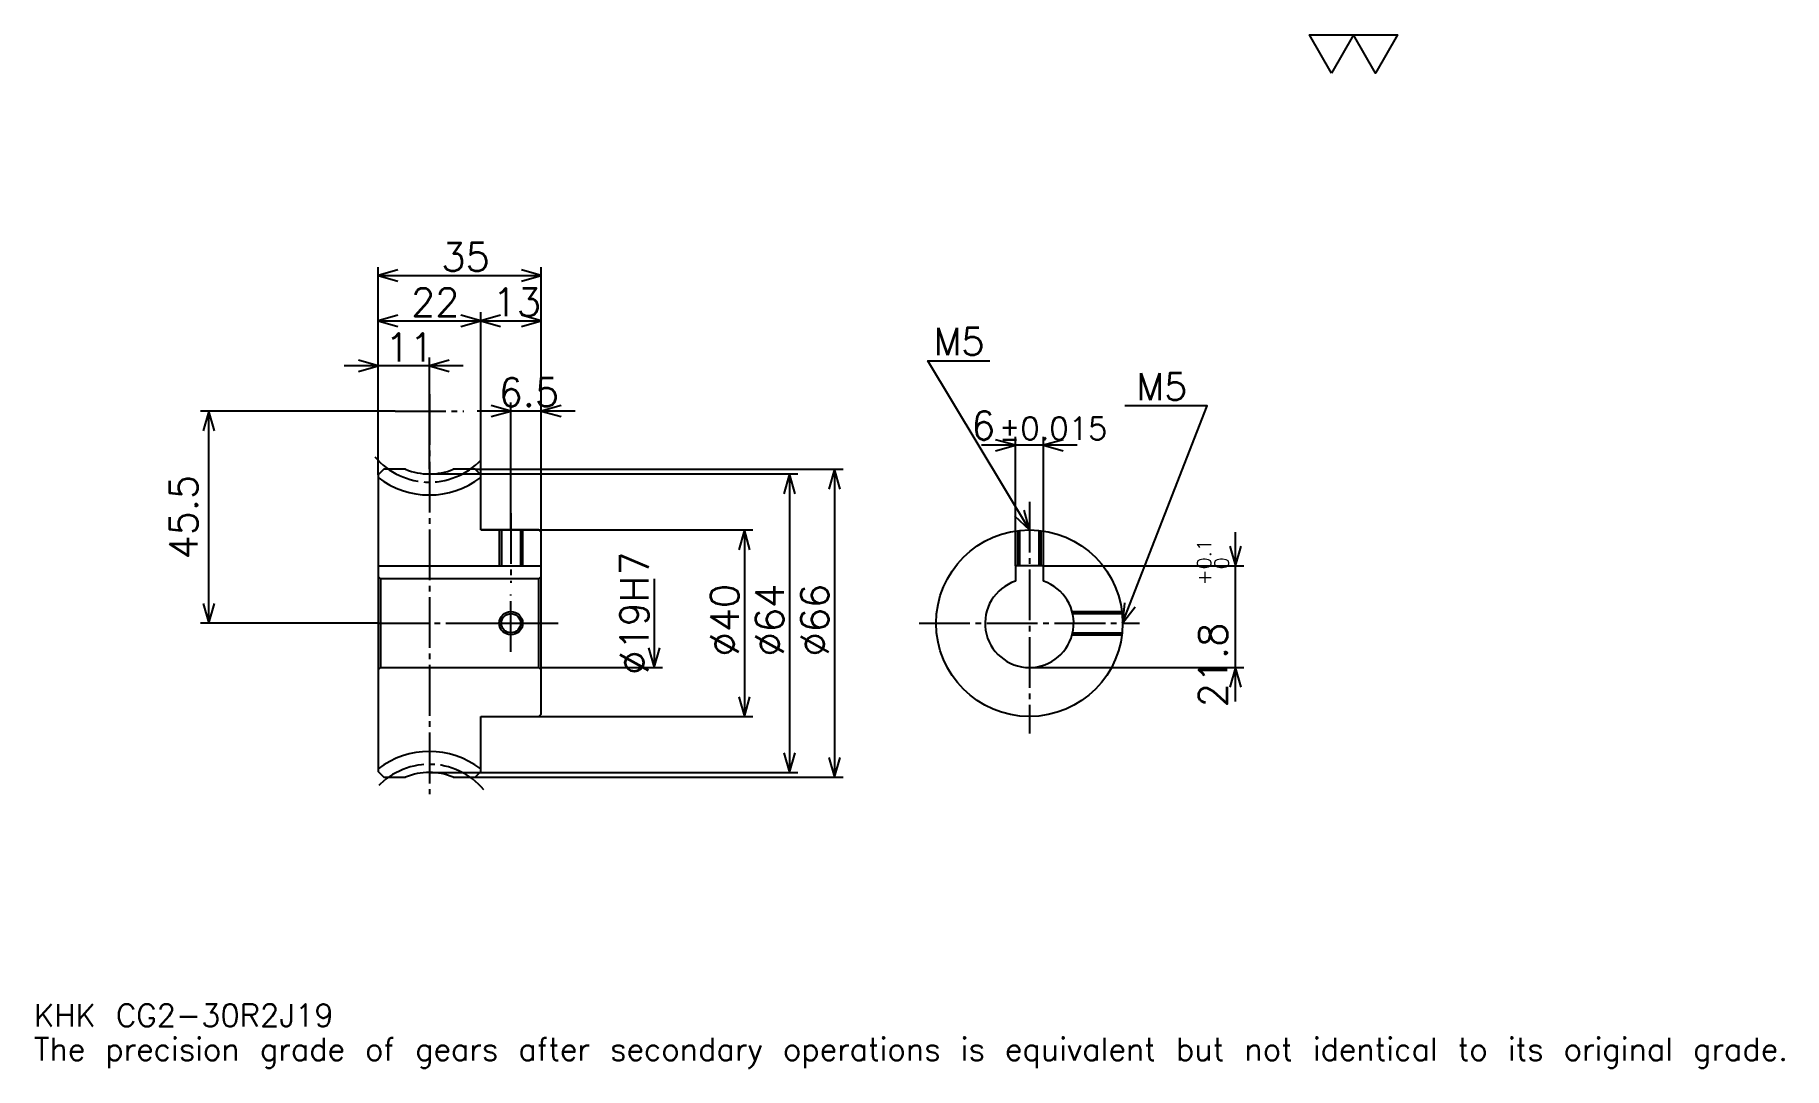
# Model space of a CAD drawing. Extents: x 12 to 387, y 4 to 226.
import ezdxf

# ---------------------------------------------------------------- set-up
doc = ezdxf.new("R2010")
doc.units = 0
doc.linetypes.add('DASHDOT', pattern=[14.516128, 10.887097, -1.209677, 1.209677, -1.209677])
doc.layers.get('0').update_dxf_attribs({"linetype": 'CONTINUOUS'})
doc.layers.add('DASHDOT', color=6, linetype='DASHDOT')
doc.styles.add('KANJI', font='TXT', dxfattribs={"bigfont": 'BIGFONT'})

msp = doc.modelspace()

# ---------------------------------------------------------------- linework, layer by layer
at = {"color": 5}
for p, q in [((85.8871, 132.798386), (85.8871, 176.145157)), ((85.8871, 174.330643), (120.8871, 174.330643)), ((120.8871, 132.798386), (120.8871, 176.145157)), ((107.8871, 132.798386), (107.8871, 166.467743)), ((85.8871, 164.653229), (107.8871, 164.653229)), ((107.8871, 164.653229), (120.8871, 164.653229)), ((104.145164, 154.9758), (78.629036, 154.9758)), ((96.8871, 132.798386), (96.8871, 156.790329)), ((114.3871, 132.798386), (114.3871, 147.1129)), ((89.516136, 145.298386), (47.782265, 145.298386)), ((49.596779, 99.798386), (49.596779, 145.298386)), ((128.145172, 145.298386), (107.129036, 145.298386)), ((222.564514, 112.098389), (222.564514, 139.758057)), ((228.564514, 112.098389), (228.564514, 139.758057)), ((235.822586, 137.943542), (215.306442, 137.943542)), ((85.8871, 131.588715), (85.8871, 132.798386)), ((96.8871, 131.798386), (120.8871, 131.798386)), ((106.677422, 132.798386), (120.8871, 132.798386)), ((107.8871, 131.588715), (107.8871, 132.798386)), ((114.3871, 119.798386), (114.3871, 132.798386)), ((114.3871, 119.798386), (114.3871, 132.798386)), ((120.8871, 132.798386), (185.604843, 132.798386)), ((120.8871, 119.298386), (120.8871, 132.798386)), ((120.8871, 131.798386), (175.927429, 131.798386)), ((174.112915, 131.798386), (174.112915, 67.798386)), ((183.790329, 132.798386), (183.790329, 66.798386)), ((107.8871, 119.798386), (120.8871, 119.798386)), ((120.8871, 119.798386), (166.25, 119.798386)), ((164.435486, 119.798386), (164.435486, 79.798386)), ((269.758057, 83.040321), (269.758057, 119.356453)), ((145.080658, 109.298386), (145.080658, 90.298386)), ((228.564514, 112.098389), (271.572571, 112.098389)), ((85.8871, 99.798386), (47.782261, 99.798386)), ((120.8871, 90.298386), (146.895172, 90.298386)), ((225.564514, 90.298386), (271.572571, 90.298386)), ((107.8871, 79.798386), (120.8871, 79.798386)), ((120.8871, 79.798386), (166.25, 79.798386)), ((96.8871, 67.798386), (120.8871, 67.798386)), ((120.8871, 67.798386), (175.927429, 67.798386)), ((106.677422, 66.798386), (120.8871, 66.798386)), ((120.8871, 66.798386), (185.604843, 66.798386))]:
    msp.add_line(p, q, dxfattribs=at)
at = {"color": 4}
for p, q in [((85.8871, 112.098389), (120.8871, 112.098389)), ((120.8871, 109.798386), (120.3871, 109.298386)), ((85.8871, 89.798386), (86.3871, 90.298386)), ((120.8871, 89.798386), (120.3871, 90.298386))]:
    msp.add_line(p, q, dxfattribs=at)
at = {"color": 7}
msp.add_lwpolyline([(290.322571, 217.741928), (285.604828, 225.919342), (304.4758, 225.919342), (299.758057, 217.741928), (295.040314, 225.919342), (290.322571, 217.741928)], dxfattribs=at)
at = {"color": 5}
for points in [[(90.120972, 175.540314), (85.8871, 174.330643), (90.120972, 173.120972)], [(116.653229, 173.120972), (120.8871, 174.330643), (116.653229, 175.540314)], [(90.120972, 165.862915), (85.8871, 164.653229), (90.120972, 163.443542)], [(103.653229, 163.443542), (107.8871, 164.653229), (103.653229, 165.862915)], [(112.120972, 165.862915), (107.8871, 164.653229), (112.120972, 163.443542)], [(116.653229, 163.443542), (120.8871, 164.653229), (116.653229, 165.862915)], [(81.653229, 153.766129), (85.8871, 154.9758), (81.653229, 156.185486)], [(101.120972, 156.185486), (96.8871, 154.9758), (101.120972, 153.766129)], [(225.564514, 119.798386), (203.790329, 156.088715), (217.096771, 156.088715)], [(110.153229, 144.088715), (114.3871, 145.298386), (110.153229, 146.508057)], [(125.120972, 146.508057), (120.8871, 145.298386), (125.120972, 144.088715)], [(245.564514, 99.798386), (263.709686, 146.411285), (246.048401, 146.411285)], [(50.806458, 141.064514), (49.596779, 145.298386), (48.3871, 141.064514)], [(218.330643, 136.733871), (222.564514, 137.943542), (218.330643, 139.153229)], [(232.798386, 139.153229), (228.564514, 137.943542), (232.798386, 136.733871)], [(175.322586, 127.564514), (174.112915, 131.798386), (172.903229, 127.564514)], [(185, 128.564514), (183.790329, 132.798386), (182.580658, 128.564514)], [(222.348923, 122.806526), (225.564514, 119.798386), (224.423492, 124.05127)], [(165.645172, 115.564514), (164.435486, 119.798386), (163.2258, 115.564514)], [(268.548401, 116.33226), (269.758057, 112.098389), (270.967743, 116.33226)], [(48.3871, 104.032257), (49.596779, 99.798386), (50.806458, 104.032257)], [(245.973099, 104.182678), (245.564514, 99.798386), (248.227661, 103.305038)], [(143.870972, 94.532257), (145.080658, 90.298386), (146.290329, 94.532257)], [(270.967743, 86.064514), (269.758057, 90.298386), (268.548401, 86.064514)], [(163.2258, 84.032257), (164.435486, 79.798386), (165.645172, 84.032257)], [(172.903229, 72.032257), (174.112915, 67.798386), (175.322586, 72.032257)], [(182.580658, 71.032257), (183.790329, 66.798386), (185, 71.032257)]]:
    msp.add_lwpolyline(points, dxfattribs=at)
at = {"color": 4}
for points in [[(91.788078, 132.798386), (87.096779, 132.798386), (85.8871, 131.588715), (85.8871, 89.798386)], [(107.8871, 119.798386), (107.8871, 131.588715), (106.677422, 132.798386), (101.986122, 132.798386)], [(107.8871, 79.798386), (120.3871, 79.798386), (120.8871, 80.298386), (120.8871, 119.298386), (120.3871, 119.798386), (107.8871, 119.798386)], [(111.8871, 119.798386), (111.8871, 112.098389)], [(112.322098, 119.798386), (112.322098, 112.098389)], [(116.452103, 119.798386), (116.452103, 112.098389)], [(116.8871, 119.798386), (116.8871, 112.098389)], [(223.064514, 112.098389), (223.064514, 119.641518)], [(223.499512, 112.098389), (223.499512, 119.691498)], [(227.629517, 112.098389), (227.629517, 119.691498)], [(228.064514, 112.098389), (228.064514, 119.641518)], [(85.8871, 109.798386), (86.3871, 109.298386), (86.3871, 90.298386), (120.3871, 90.298386), (120.3871, 109.298386), (86.3871, 109.298386)], [(228.564514, 108.812263), (228.564514, 112.098389), (222.564514, 112.098389), (222.564514, 108.812263)], [(234.72966, 102.298386), (245.407654, 102.298386)], [(234.837372, 101.863388), (245.457626, 101.863388)], [(234.837372, 97.733383), (245.457626, 97.733383)], [(234.72966, 97.298386), (245.407654, 97.298386)], [(85.8871, 89.798386), (85.8871, 68.008064), (87.096779, 66.798386), (91.788078, 66.798386)], [(101.986122, 66.798386), (106.677422, 66.798386), (107.8871, 68.008064), (107.8871, 79.798386)]]:
    msp.add_lwpolyline(points, dxfattribs=at)
for centre, radius in [((225.564514, 99.798386), 20), ((114.3871, 99.798386), 2.065)]:
    msp.add_circle(centre, radius, dxfattribs=at)
at = {"color": 7}
msp.add_circle((114.3871, 99.798386), 2.5, dxfattribs=at)
at = {"color": 4}
for centre, radius, start, end in [((96.8871, 145.298386), 13.5, 247.80839416, 292.19160779), ((96.8871, 145.298386), 18, 232.33011338, 307.66988662), ((225.564514, 99.798386), 9.5, 108.40848033, 71.59151967), ((96.8871, 54.298386), 18, 52.33011338, 127.66988662), ((96.8871, 54.298386), 13.5, 67.80839221, 112.19160584)]:
    msp.add_arc(centre, radius, start, end, dxfattribs=at)
at = {"layer": 'DASHDOT', "color": 7}
for p, q in [((96.8871, 148.927414), (96.8871, 63.169353)), ((89.516136, 145.298386), (104.258072, 145.298386)), ((225.564514, 125.846771), (225.564514, 76.169357)), ((85.8871, 99.798386), (124.516129, 99.798386)), ((201.935486, 99.798386), (249.193558, 99.798386))]:
    msp.add_line(p, q, dxfattribs=at)
for points in [[(114.3871, 123.427414), (114.3871, 108.469353)], [(114.3871, 93.669357), (114.3871, 105.927414)], [(108.258072, 99.798386), (120.516129, 99.798386)]]:
    msp.add_lwpolyline(points, dxfattribs=at)
for centre, start, end in [((96.8871, 145.298386), 220.00000049, 319.99999751), ((96.8871, 54.298386), 40.00000249, 139.99999951)]:
    msp.add_arc(centre, 15.245, start, end, dxfattribs=at)

# ---------------------------------------------------------------- texts
at = {"color": 7, "style": 'KANJI'}
for s, height, p in [('35', 6.048387, (99.45565, 175.298386)), ('22', 6.048387, (92.95565, 165.620972)), ('13', 6.048387, (110.45565, 165.620972)), ('11', 6.048387, (87.45565, 155.943542)), ('M5', 5.806452, (205, 157.298386)), ('6.5', 6.048387, (111.739922, 146.266129)), ('M5', 5.806452, (248.467758, 147.620972)), ('6', 6.048387, (213.079437, 139.153229)), ('%%p0.015', 4.83871, (219.066605, 139.153229)), ('KHK CG2-30R2J19', 4.83871, (12.096774, 13.306452)), ('The precision grade of gears after secondary operations is equivalent but not identical to its original grade.', 4.83871, (12.096774, 6.048387))]:
    msp.add_text(s, height=height, dxfattribs=at).set_placement(p)
for s, height, p in [('45.5', 6.048387, (47.177425, 113.475807)), ('0.1', 3.024194, (264.556458, 111.33918)), ('%%c19H7', 6.048387, (143.870972, 88.760078)), ('0', 3.024194, (268.306458, 111.33918)), ('+', 3.024194, (264.556458, 107.95208)), ('%%c40', 6.048387, (163.2258, 92.691528)), ('%%c64', 6.048387, (172.903229, 92.691528)), ('%%c66', 6.048387, (182.580658, 92.691528)), ('21.8', 6.048387, (267.943542, 81.772263))]:
    msp.add_text(s, height=height, rotation=90, dxfattribs=at).set_placement(p)

doc.saveas('drawing.dxf')
